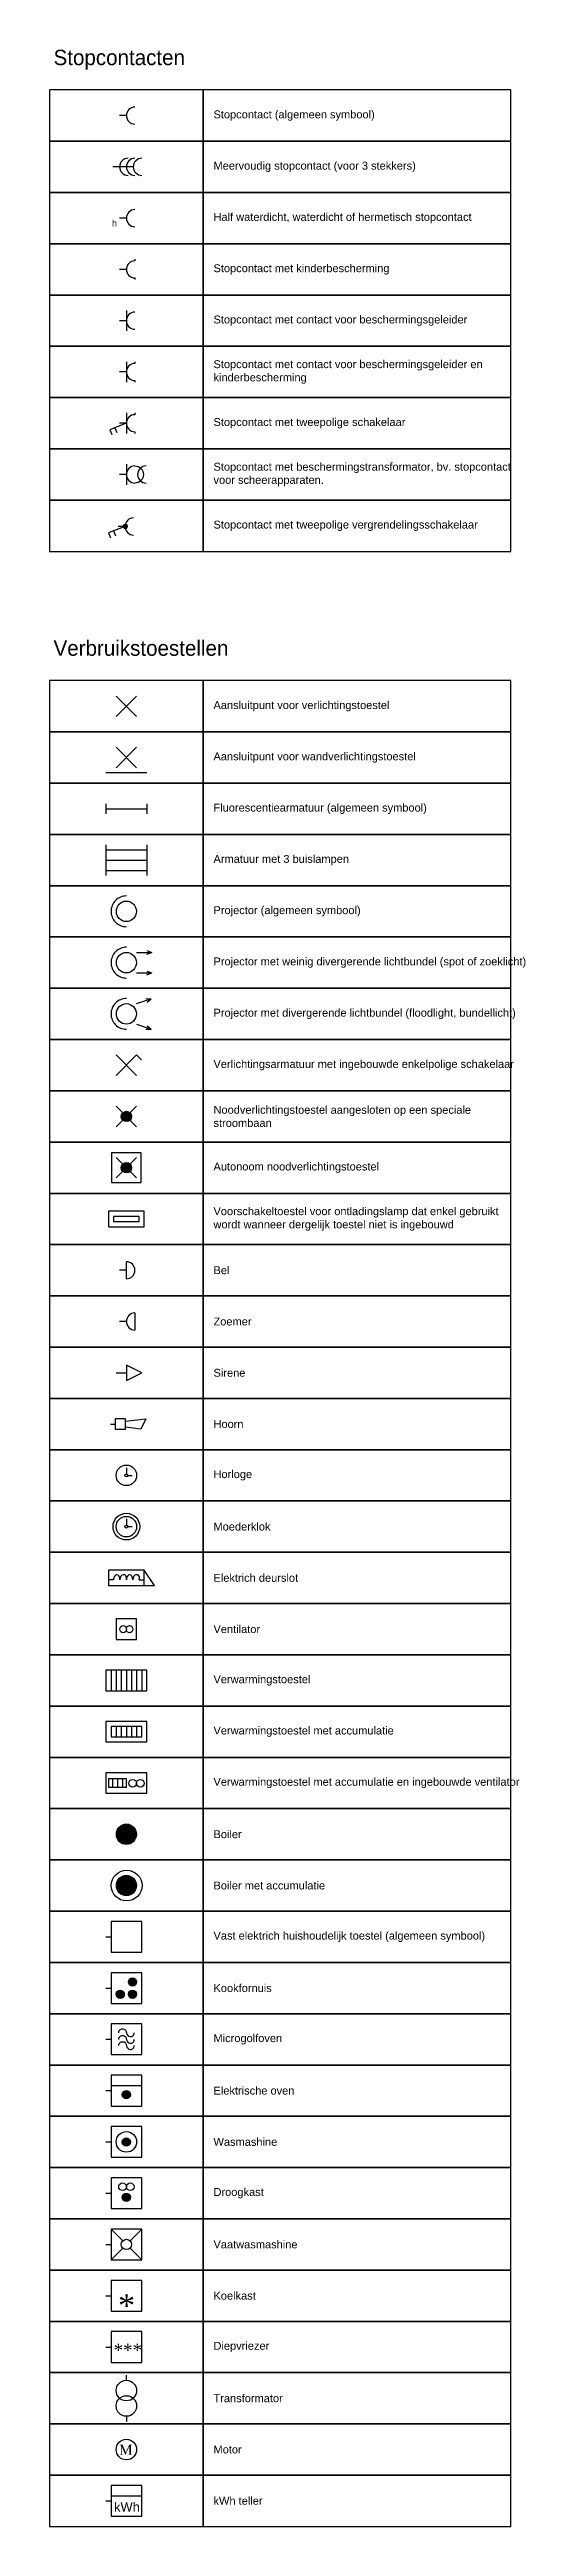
# Model space of a CAD drawing. Header units: millimetres. Extents: x 0 to 220, y 0 to 1124.
# Drawn here: x 0 to 92.9, y 0 to 483.1 of the extents above; entities that cross this region are included whole.
import ezdxf

# ---------------------------------------------------------------- set-up
doc = ezdxf.new("R2010")
doc.units = ezdxf.units.MM
doc.layers.add('Tekst', color=3, linetype='Continuous')

# ---------------------------------------------------------------- blocks, each defined once
blk = doc.blocks.new('Stopcontact')
at = {"color": 7, "linetype": 'Continuous'}
blk.add_line((1.33, 0), (0, 0), dxfattribs=at)
blk.add_lwpolyline([(3, 1.67, 0.414214), (1.33, 0, 0.414214), (3, -1.67)], format="xyb", dxfattribs=at)
blk = doc.blocks.new('MeervoudigStopcontact3')
at = {"color": 7, "linetype": 'Continuous'}
for p, q in [((1.33, 0), (0, 0)), ((2.67, 0), (1.33, 0)), ((4, 0), (2.67, 0))]:
    blk.add_line(p, q, dxfattribs=at)
for points in [[(3, 1.67, 0.414214), (1.33, 0, 0.414214), (3, -1.67)], [(4.33, 1.67, 0.414214), (2.67, 0, 0.414214), (4.33, -1.67)], [(5.67, 1.67, 0.414214), (4, 0, 0.414214), (5.67, -1.67)]]:
    blk.add_lwpolyline(points, format="xyb", dxfattribs=at)
blk = doc.blocks.new('WaterdichtStopcontact')
at = {"color": 7, "linetype": 'Continuous'}
blk.add_line((1.33, 0), (0, 0), dxfattribs=at)
blk.add_lwpolyline([(3, 1.67, 0.414214), (1.33, 0, 0.414214), (3, -1.67)], format="xyb", dxfattribs=at)
at = {"insert": (-1, -1), "char_height": 1.2841, "attachment_point": 5}
blk.add_mtext('\\C7;\\fArial|b0|i0|;\\H1.2841279909015;h', dxfattribs=at)
blk = doc.blocks.new('StopcontactMetKinderbescherming')
at = {"color": 7, "linetype": 'Continuous'}
for p, q in [((1.33, 0), (0, 0)), ((3, 2), (3, 1.67)), ((2.99, -1.67), (2.99, -2))]:
    blk.add_line(p, q, dxfattribs=at)
blk.add_lwpolyline([(3, 1.67, 0.414214), (1.33, 0, 0.414214), (3, -1.67)], format="xyb", dxfattribs=at)
blk = doc.blocks.new('StopcontactMetContactVoorBeschermgeleider')
at = {"color": 7, "linetype": 'Continuous'}
for p, q in [((1.33, 0), (0, 0)), ((1.33, 2), (1.33, -2))]:
    blk.add_line(p, q, dxfattribs=at)
blk.add_lwpolyline([(3, 1.67, 0.414214), (1.33, 0, 0.414214), (3, -1.67)], format="xyb", dxfattribs=at)
blk = doc.blocks.new('StopcontactMetContactVoorBeschermingsgeleiderEnKinderbescherming')
at = {"color": 7, "linetype": 'Continuous'}
for p, q in [((1.33, 0), (0, 0)), ((1.33, 2), (1.33, -2)), ((3, 2), (3, 1.67)), ((2.99, -1.67), (2.99, -2))]:
    blk.add_line(p, q, dxfattribs=at)
blk.add_lwpolyline([(3, 1.67, 0.414214), (1.33, 0, 0.414214), (3, -1.67)], format="xyb", dxfattribs=at)
blk = doc.blocks.new('StopcontactMetTweepoligeSchakelaar')
at = {"color": 7, "linetype": 'Continuous'}
for p, q in [((1.31, 0.01), (-1.91, -1.26)), ((1.33, 0), (0, 0)), ((1.33, 2), (1.33, -2)), ((3, 2), (3, 1.67)), ((-1.91, -1.26), (-1.52, -2.2)), ((-0.95, -0.87), (-0.56, -1.81)), ((2.99, -1.67), (2.99, -2))]:
    blk.add_line(p, q, dxfattribs=at)
blk.add_lwpolyline([(3, 1.67, 0.414214), (1.33, 0, 0.414214), (3, -1.67)], format="xyb", dxfattribs=at)
blk = doc.blocks.new('StopcontactMetBeschermingstransformator')
at = {"color": 7, "linetype": 'Continuous'}
for p, q in [((1.33, 0), (0, 0)), ((1.33, 2), (1.33, -2))]:
    blk.add_line(p, q, dxfattribs=at)
for points in [[(3, 1.67, 0.414214), (1.33, 0, 0.414214), (3, -1.67)], [(3, 1.67, -0.414214), (4.67, 0, -0.414214), (3, -1.67)], [(5.19, 1.67, 0.414214), (3.53, 0, 0.414214), (5.19, -1.67)]]:
    blk.add_lwpolyline(points, format="xyb", dxfattribs=at)
blk = doc.blocks.new('StopcontactMetTweepoligeVergrendelingsschakelaar')
h = blk.add_hatch(color=256)
edge = h.paths.add_edge_path()
edge.add_arc((1.37, 0), 0.4, 0, 360)
at = {"color": 7, "linetype": 'Continuous'}
for p, q in [((1.31, 0.01), (-1.91, -1.26)), ((1.33, 0), (0, 0)), ((-1.91, -1.26), (-1.52, -2.2)), ((-0.95, -0.87), (-0.56, -1.81))]:
    blk.add_line(p, q, dxfattribs=at)
blk.add_lwpolyline([(3, 1.67, 0.414214), (1.33, 0, 0.414214), (3, -1.67)], format="xyb", dxfattribs=at)
blk.add_circle((1.37, 0), 0.4, dxfattribs=at)
blk = doc.blocks.new('AansluitpuntVoorVerlichtingstoestel')
at = {"color": 7, "linetype": 'Continuous'}
for p, q in [((-2, 2), (2, -2)), ((2, 2), (-2, -2))]:
    blk.add_line(p, q, dxfattribs=at)
blk = doc.blocks.new('AansluitpuntVoorWandverlichtingstoestel')
at = {"color": 7, "linetype": 'Continuous'}
for p, q in [((2, 2), (-2, -2)), ((2, -2), (-2, 2)), ((4, -3), (-4, -3))]:
    blk.add_line(p, q, dxfattribs=at)
blk = doc.blocks.new('Fluorecentiearmatuur')
at = {"color": 7, "linetype": 'Continuous'}
for p, q in [((-4, 1), (-4, -1)), ((-4, 0), (4, 0)), ((4, 1), (4, -1))]:
    blk.add_line(p, q, dxfattribs=at)
blk = doc.blocks.new('ArmatuurMet3Buislampen')
at = {"color": 7, "linetype": 'Continuous'}
for p, q in [((-4, 3), (-4, 1)), ((-4, 2), (4, 2)), ((-4, 1), (-4, -1)), ((-4, 0), (4, 0)), ((4, 3), (4, 1)), ((4, 1), (4, -1)), ((-4, -1), (-4, -3)), ((-4, -2), (4, -2)), ((4, -1), (4, -3))]:
    blk.add_line(p, q, dxfattribs=at)
blk = doc.blocks.new('Projector')
at = {"color": 7, "linetype": 'Continuous'}
blk.add_lwpolyline([(0, 3, 0.414214), (-3, 0, 0.414214), (0, -3)], format="xyb", dxfattribs=at)
blk.add_ellipse((0, 0), major_axis=(0, -2), ratio=0.975, dxfattribs=at)
blk = doc.blocks.new('ProjectorMetWeinigDevergerendeLichtbundel')
at = {"color": 7, "linetype": 'Continuous'}
for p, q in [((-19.53, -566.59), (-16.53, -566.59)), ((-17.51, -566.24), (-16.53, -566.59)), ((-17.51, -566.95), (-16.53, -566.59)), ((-19.53, -570.59), (-16.53, -570.59)), ((-17.51, -570.24), (-16.53, -570.59)), ((-17.51, -570.95), (-16.53, -570.59))]:
    blk.add_line(p, q, dxfattribs=at)
blk.add_lwpolyline([(-21.53, -565.59, 0.414214), (-24.53, -568.59, 0.414214), (-21.53, -571.59)], format="xyb", dxfattribs=at)
blk.add_ellipse((-21.53, -568.59), major_axis=(0, -2), ratio=0.975, dxfattribs=at)
blk = doc.blocks.new('ProjectorMetDevergerendeLichtbundel')
at = {"color": 7, "linetype": 'Continuous'}
for p, q in [((2, 2), (4.85, 2.95)), ((3.8, 2.98), (4.85, 2.95)), ((4.03, 2.3), (4.85, 2.95)), ((2, -2), (4.85, -2.95)), ((3.8, -2.98), (4.85, -2.95)), ((4.03, -2.3), (4.85, -2.95))]:
    blk.add_line(p, q, dxfattribs=at)
blk.add_lwpolyline([(0, 3, 0.414214), (-3, 0, 0.414214), (0, -3)], format="xyb", dxfattribs=at)
blk.add_ellipse((0, 0), major_axis=(0, -2), ratio=0.975, dxfattribs=at)
blk = doc.blocks.new('VerlichtingsarmatuurMetIngebouwdeEnkelpoligeSchakelaar')
at = {"color": 7, "linetype": 'Continuous'}
for p, q in [((-2, 2), (2, -2)), ((2, 2), (-2, -2)), ((2, 2), (2.97, 1.03))]:
    blk.add_line(p, q, dxfattribs=at)
blk = doc.blocks.new('NoodverlichtingstoestelAangeslotenOpEenSpecialeStroombaan')
h = blk.add_hatch(color=256)
edge = h.paths.add_edge_path()
edge.add_arc((0, 0), 1, 0, 360)
at = {"color": 7, "linetype": 'Continuous'}
for p, q in [((-2, 2), (2, -2)), ((2, 2), (-2, -2))]:
    blk.add_line(p, q, dxfattribs=at)
blk.add_circle((0, 0), 1, dxfattribs=at)
blk = doc.blocks.new('AutonoomNoodverlichtingstoestel')
h = blk.add_hatch(color=256)
edge = h.paths.add_edge_path()
edge.add_arc((0, 0), 1, 0, 360)
for p, q in [((-2, 2), (2, -2)), ((2, 2), (-2, -2))]:
    blk.add_line(p, q)
blk.add_lwpolyline([(-2.88, -2.88), (2.88, -2.88), (2.88, 2.88), (-2.88, 2.88)], close=True)
blk.add_circle((0, 0), 1)
blk = doc.blocks.new('VoorschakeltoestelVoorOntladingslamp')
at = {"color": 7, "linetype": 'Continuous'}
for points in [[(-3.5, -1.5), (3.5, -1.5), (3.5, 1.5), (-3.5, 1.5)], [(-2.5, -0.5), (2.5, -0.5), (2.5, 0.5), (-2.5, 0.5)]]:
    blk.add_lwpolyline(points, close=True, dxfattribs=at)
blk = doc.blocks.new('Bel')
at = {"color": 7, "linetype": 'Continuous'}
for p, q in [((1.33, 0), (0, 0)), ((1.33, -1.67), (1.33, 1.67))]:
    blk.add_line(p, q, dxfattribs=at)
blk.add_lwpolyline([(1.33, -1.67, 0.414214), (3, 0, 0.414214), (1.33, 1.67)], format="xyb", dxfattribs=at)
blk = doc.blocks.new('Zoemer')
at = {"color": 7, "linetype": 'Continuous'}
for p, q in [((1.33, 0), (0, 0)), ((3, 1.67), (3, -1.67))]:
    blk.add_line(p, q, dxfattribs=at)
blk.add_lwpolyline([(3, 1.67, 0.414214), (1.33, 0, 0.414214), (3, -1.67)], format="xyb", dxfattribs=at)
blk = doc.blocks.new('Sirene')
at = {"color": 7, "linetype": 'Continuous'}
blk.add_line((0, 0), (2, 0), dxfattribs=at)
blk.add_lwpolyline([(5, 0), (2, 1.5), (2, -1.5)], close=True, dxfattribs=at)
blk = doc.blocks.new('Hoorn')
at = {"color": 7, "linetype": 'Continuous'}
blk.add_line((0, 0), (0.9, 0), dxfattribs=at)
blk.add_lwpolyline([(0.9, -1), (2.9, -1), (2.9, 1), (0.9, 1)], close=True, dxfattribs=at)
blk.add_lwpolyline([(2.9, 0.6), (6.9, 1), (5.9, -1), (2.9, -0.6)], dxfattribs=at)
blk = doc.blocks.new('Horloge')
at = {"color": 7, "linetype": 'Continuous'}
for p, q in [((0, 1.5), (0, 0.28)), ((0.12, 0), (1.12, 0))]:
    blk.add_line(p, q, dxfattribs=at)
blk.add_circle((0, 0), 2, dxfattribs=at)
blk.add_ellipse((0, 0), major_axis=(0.3, 0), ratio=0.916667, dxfattribs=at)
blk = doc.blocks.new('Moederklok')
at = {"color": 7, "linetype": 'Continuous'}
for p, q in [((0, 1.5), (0, 0.27)), ((0.12, 0), (1.12, 0))]:
    blk.add_line(p, q, dxfattribs=at)
for radius in [2.6, 2]:
    blk.add_circle((0, 0), radius, dxfattribs=at)
blk.add_ellipse((0, 0), major_axis=(0.3, 0), ratio=0.916667, dxfattribs=at)
blk = doc.blocks.new('ElektrischDeurslot')
at = {"color": 7, "linetype": 'Continuous'}
for p, q in [((-2.5, -0.4), (-3.5, -0.4)), ((2.5, -0.4), (3.5, -0.4))]:
    blk.add_line(p, q, dxfattribs=at)
blk.add_lwpolyline([(-3.5, -1.5), (3.5, -1.5), (3.5, 1.5), (-3.5, 1.5)], close=True, dxfattribs=at)
blk.add_lwpolyline([(3.5, -1.5), (5.5, -1.5), (3.5, 1.5)], dxfattribs=at)
for centre, major_axis, ratio, start_param, end_param in [((-1.87, -0.4), (0, -1), 0.625, -3.141593, -1.570796), ((-1.87, -0.4), (0, -1), 0.625, -4.712389, -3.141593), ((-0.62, -0.4), (0, -1), 0.625, 3.141593, 4.712389), ((-0.88, -0.67), (-0.63, -1.26), 0.531297, 2.043393, 3.614189), ((0.63, -0.4), (0, -1), 0.625, -3.141593, -1.570796), ((0.63, -0.4), (0, -1), 0.625, -4.712389, -3.141593), ((1.88, -0.4), (0, -1), 0.625, 3.141593, 4.712389), ((1.62, -0.67), (-0.63, -1.26), 0.531297, 2.043393, 3.614189)]:
    blk.add_ellipse(centre, major_axis=major_axis, ratio=ratio, start_param=start_param, end_param=end_param, dxfattribs=at)
blk = doc.blocks.new('Ventilator')
at = {"color": 7, "linetype": 'Continuous'}
blk.add_lwpolyline([(-2, -2), (2, -2), (2, 2), (-2, 2)], close=True, dxfattribs=at)
for centre in [(-0.63, 0), (0.63, 0)]:
    blk.add_ellipse(centre, major_axis=(0, -0.733), ratio=0.863636, dxfattribs=at)
blk = doc.blocks.new('Verwarmingstoestel')
at = {"color": 7, "linetype": 'Continuous'}
for p, q in [((8, 2), (0, 2)), ((0, 2), (0, -2)), ((1, 2), (1, -2)), ((2, 2), (2, -2)), ((3, 2), (3, -2)), ((4, 2), (4, -2)), ((5, 2), (5, -2)), ((6, 2), (6, -2)), ((7, 2), (7, -2)), ((8, -2), (8, 2)), ((0, -2), (8, -2))]:
    blk.add_line(p, q, dxfattribs=at)
blk = doc.blocks.new('VerwarmingstoestelMetAccumulatie')
at = {"color": 7, "linetype": 'Continuous'}
for p, q in [((7, 1), (1, 1)), ((1, 1), (1, -1)), ((2, 1), (2, -1)), ((3, 1), (3, -1)), ((4, 1), (4, -1)), ((5, 1), (5, -1)), ((6, 1), (6, -1)), ((7, -1), (7, 1)), ((1, -1), (7, -1))]:
    blk.add_line(p, q, dxfattribs=at)
blk.add_lwpolyline([(0, -2), (8, -2), (8, 2), (0, 2)], close=True, dxfattribs=at)
blk = doc.blocks.new('VerwarmingstoestelMetAccumulatieEnIngebouwdeVentilator')
at = {"color": 7, "linetype": 'Continuous'}
for p, q in [((4, 0.79), (0.53, 0.79)), ((0.53, 0.79), (0.53, -0.8)), ((1.27, 0.79), (1.27, -0.8)), ((2.27, 0.79), (2.27, -0.8)), ((3.27, 0.79), (3.27, -0.8)), ((4, -0.8), (4, 0.79)), ((0.53, -0.8), (4, -0.8))]:
    blk.add_line(p, q, dxfattribs=at)
blk.add_lwpolyline([(0, -2), (8, -2), (8, 2), (0, 2)], close=True, dxfattribs=at)
for centre in [(5.22, -0.05), (6.72, -0.05)]:
    blk.add_circle(centre, 0.75, dxfattribs=at)
blk = doc.blocks.new('Boiler')
h = blk.add_hatch(color=9)
edge = h.paths.add_edge_path()
edge.add_ellipse((-0.16, -0.05), major_axis=(0, -2), ratio=0.975, start_angle=0, end_angle=360)
at = {"color": 7, "linetype": 'Continuous'}
blk.add_ellipse((-0.16, -0.05), major_axis=(0, -2), ratio=0.975, dxfattribs=at)
blk = doc.blocks.new('BoilerMetAccumulatie')
h = blk.add_hatch(color=9)
edge = h.paths.add_edge_path()
edge.add_ellipse((0, 0), major_axis=(0, -2), ratio=0.975, start_angle=0, end_angle=360)
at = {"color": 7, "linetype": 'Continuous'}
blk.add_circle((0.05, 0), 3, dxfattribs=at)
blk.add_ellipse((0, 0), major_axis=(0, -2), ratio=0.975, dxfattribs=at)
blk = doc.blocks.new('VastElektrischToestel')
at = {"color": 7, "linetype": 'Continuous'}
blk.add_line((0, 0), (1, 0), dxfattribs=at)
blk.add_lwpolyline([(1, -3), (7, -3), (7, 3), (1, 3)], close=True, dxfattribs=at)
blk = doc.blocks.new('Kookfornuis')
h = blk.add_hatch(color=256)
edge = h.paths.add_edge_path()
edge.add_arc((5.2, 1.2), 0.8, 0, 360)
edge = h.paths.add_edge_path()
edge.add_arc((5.2, -1.2), 0.8, 0, 360)
edge = h.paths.add_edge_path()
edge.add_arc((2.8, -1.2), 0.8, 0, 360)
at = {"color": 7, "linetype": 'Continuous'}
blk.add_line((0, 0), (1, 0), dxfattribs=at)
blk.add_lwpolyline([(1, -3), (7, -3), (7, 3), (1, 3)], close=True, dxfattribs=at)
for centre in [(5.2, 1.2), (2.8, -1.2), (5.2, -1.2)]:
    blk.add_circle(centre, 0.8, dxfattribs=at)
blk = doc.blocks.new('Microgolfoven')
at = {"color": 7, "linetype": 'Continuous'}
blk.add_line((0, 0), (1, 0), dxfattribs=at)
blk.add_lwpolyline([(1, -3), (7, -3), (7, 3), (1, 3)], close=True, dxfattribs=at)
for points in [[(2.5, 1.25, -0.414214), (3.25, 2, -0.414214), (4, 1.25)], [(2.5, -0.05, -0.414214), (3.25, 0.7, -0.414214), (4, -0.05)], [(2.5, -1.25, -0.414214), (3.25, -0.5, -0.414214), (4, -1.25)]]:
    blk.add_lwpolyline(points, format="xyb", dxfattribs=at)
for centre, major_axis, ratio, start_param, end_param in [((5.12, 1.91), (-0.67, -1.33), 0.693541, -0.751122, 0.295522), ((4.62, 1.38), (-0.707, 0.707), 0.75, -3.926991, -2.356194), ((5.12, 0.61), (-0.67, -1.33), 0.693541, -0.751122, 0.295522), ((5.12, -0.59), (-0.67, -1.33), 0.693541, -0.751122, 0.295522), ((4.62, 0.07), (-0.707, 0.707), 0.75, -3.926991, -2.356194), ((4.62, -1.12), (-0.707, 0.707), 0.75, -3.926991, -2.356194)]:
    blk.add_ellipse(centre, major_axis=major_axis, ratio=ratio, start_param=start_param, end_param=end_param, dxfattribs=at)
blk = doc.blocks.new('ElektrischeOven')
h = blk.add_hatch(color=256)
edge = h.paths.add_edge_path()
edge.add_arc((4, -0.8), 0.8, 0, 360)
at = {"color": 7, "linetype": 'Continuous'}
for p, q in [((0, 0), (1, 0)), ((1, 1), (7, 1))]:
    blk.add_line(p, q, dxfattribs=at)
blk.add_lwpolyline([(1, -3), (7, -3), (7, 3), (1, 3)], close=True, dxfattribs=at)
blk.add_circle((4, -0.8), 0.8, dxfattribs=at)
blk = doc.blocks.new('Wasmashine')
h = blk.add_hatch(color=256)
edge = h.paths.add_edge_path()
edge.add_arc((4, 0), 0.8, 0, 360)
at = {"color": 7, "linetype": 'Continuous'}
blk.add_line((0, 0), (1, 0), dxfattribs=at)
blk.add_lwpolyline([(1, -3), (7, -3), (7, 3), (1, 3)], close=True, dxfattribs=at)
for radius in [2, 0.8]:
    blk.add_circle((4, 0), radius, dxfattribs=at)
blk = doc.blocks.new('Droogkast')
h = blk.add_hatch(color=256)
edge = h.paths.add_edge_path()
edge.add_arc((4, -0.8), 0.8, 0, 360)
at = {"color": 7, "linetype": 'Continuous'}
blk.add_line((0, 0), (1, 0), dxfattribs=at)
blk.add_lwpolyline([(1, -3), (7, -3), (7, 3), (1, 3)], close=True, dxfattribs=at)
for centre, radius in [((3.25, 1.25), 0.75), ((4.75, 1.25), 0.75), ((4, -0.8), 0.8)]:
    blk.add_circle(centre, radius, dxfattribs=at)
blk = doc.blocks.new('Vaatwasmashine')
at = {"color": 7, "linetype": 'Continuous'}
for p, q in [((0, 0), (1, 0)), ((1, 3), (3.29, 0.71)), ((7, 3), (4.71, 0.71)), ((1, -3), (3.29, -0.71)), ((7, -3), (4.71, -0.71))]:
    blk.add_line(p, q, dxfattribs=at)
blk.add_lwpolyline([(1, -3), (7, -3), (7, 3), (1, 3)], close=True, dxfattribs=at)
blk.add_circle((4, 0), 1, dxfattribs=at)
blk = doc.blocks.new('Koelkast')
at = {"color": 7, "linetype": 'Continuous'}
blk.add_line((0, 0), (1, 0), dxfattribs=at)
blk.add_lwpolyline([(1, -3), (7, -3), (7, 3), (1, 3)], close=True, dxfattribs=at)
at = {"insert": (4.04, -1.92), "char_height": 4.4028, "attachment_point": 5}
blk.add_mtext('\\C7;\\fTimes New Roman|b0|i0|;\\H4.40283203125;*', dxfattribs=at)
blk = doc.blocks.new('Diepvriezer')
at = {"color": 7, "linetype": 'Continuous'}
blk.add_line((0, 0), (1, 0), dxfattribs=at)
blk.add_lwpolyline([(1, -3), (7, -3), (7, 3), (1, 3)], close=True, dxfattribs=at)
at = {"insert": (1.51, -0.6), "char_height": 2.446, "width": 8.2, "attachment_point": 4}
blk.add_mtext('\\C7;\\fTimes New Roman|b0|i0|;\\H2.4460252597928;***', dxfattribs=at)
blk = doc.blocks.new('Transformator')
at = {"color": 7, "linetype": 'Continuous'}
for p, q in [((0, -1), (0, 0)), ((0, -8), (0, -9))]:
    blk.add_line(p, q, dxfattribs=at)
for centre in [(0, -3), (0, -6)]:
    blk.add_circle(centre, 2, dxfattribs=at)
blk = doc.blocks.new('Motor')
at = {"color": 7, "linetype": 'Continuous'}
blk.add_circle((0, 0), 2, dxfattribs=at)
at = {"insert": (-0.1, -0.03), "char_height": 1.9568, "width": 3.6, "attachment_point": 5}
blk.add_mtext('\\C7;\\fTimes New Roman|b0|i0|;\\H1.9568067714572;M', dxfattribs=at)
blk = doc.blocks.new('kWhTeller')
at = {"color": 7, "linetype": 'Continuous'}
for p, q in [((0, 0), (1, 0)), ((1, 1), (7, 1))]:
    blk.add_line(p, q, dxfattribs=at)
blk.add_lwpolyline([(1, -3), (7, -3), (7, 3), (1, 3)], close=True, dxfattribs=at)
at = {"insert": (4.11, -1.2), "char_height": 1.7978, "width": 8.4778, "attachment_point": 5}
blk.add_mtext('\\C7;\\fArial|b0|i0|;\\H1.7978074036539;kWh', dxfattribs=at)

msp = doc.modelspace()

# ---------------------------------------------------------------- linework, layer by layer
for points in [[(0, 465.2), (30, 465.2), (30, 475.2), (0, 475.2)], [(30, 465.2), (90, 465.2), (90, 475.2), (30, 475.2)], [(0, 455.2), (30, 455.2), (30, 465.2), (0, 465.2)], [(30, 455.2), (90, 455.2), (90, 465.2), (30, 465.2)], [(0, 445.2), (30, 445.2), (30, 455.2), (0, 455.2)], [(30, 445.2), (90, 445.2), (90, 455.2), (30, 455.2)], [(0, 435.2), (30, 435.2), (30, 445.2), (0, 445.2)], [(30, 435.2), (90, 435.2), (90, 445.2), (30, 445.2)], [(0, 425.2), (30, 425.2), (30, 435.2), (0, 435.2)], [(30, 425.2), (90, 425.2), (90, 435.2), (30, 435.2)], [(0, 415.2), (30, 415.2), (30, 425.2), (0, 425.2)], [(30, 415.2), (90, 415.2), (90, 425.2), (30, 425.2)], [(0, 405.2), (30, 405.2), (30, 415.2), (0, 415.2)], [(30, 405.2), (90, 405.2), (90, 415.2), (30, 415.2)], [(0, 395.2), (30, 395.2), (30, 405.2), (0, 405.2)], [(30, 395.2), (90, 395.2), (90, 405.2), (30, 405.2)], [(0, 385.2), (30, 385.2), (30, 395.2), (0, 395.2)], [(30, 385.2), (90, 385.2), (90, 395.2), (30, 395.2)], [(0, 350), (30, 350), (30, 360), (0, 360)], [(30, 350), (90, 350), (90, 360), (30, 360)], [(0, 340), (30, 340), (30, 350), (0, 350)], [(30, 340), (90, 340), (90, 350), (30, 350)], [(0, 330), (30, 330), (30, 340), (0, 340)], [(30, 330), (90, 330), (90, 340), (30, 340)], [(0, 320), (30, 320), (30, 330), (0, 330)], [(30, 320), (90, 320), (90, 330), (30, 330)], [(0, 310), (30, 310), (30, 320), (0, 320)], [(30, 310), (90, 310), (90, 320), (30, 320)], [(0, 300), (30, 300), (30, 310), (0, 310)], [(30, 300), (90, 300), (90, 310), (30, 310)], [(0, 290), (30, 290), (30, 300), (0, 300)], [(30, 290), (90, 290), (90, 300), (30, 300)], [(0, 280), (30, 280), (30, 290), (0, 290)], [(30, 280), (90, 280), (90, 290), (30, 290)], [(0, 270), (30, 270), (30, 280), (0, 280)], [(30, 270), (90, 270), (90, 280), (30, 280)], [(0, 260), (30, 260), (30, 270), (0, 270)], [(30, 260), (90, 260), (90, 270), (30, 270)], [(0, 250), (30, 250), (30, 260), (0, 260)], [(30, 250), (90, 250), (90, 260), (30, 260)], [(0, 240), (30, 240), (30, 250), (0, 250)], [(30, 240), (90, 240), (90, 250), (30, 250)], [(0, 230), (30, 230), (30, 240), (0, 240)], [(30, 230), (90, 230), (90, 240), (30, 240)], [(0, 220), (30, 220), (30, 230), (0, 230)], [(30, 220), (90, 220), (90, 230), (30, 230)], [(0, 210), (30, 210), (30, 220), (0, 220)], [(30, 210), (90, 210), (90, 220), (30, 220)], [(0, 200), (30, 200), (30, 210), (0, 210)], [(30, 200), (90, 200), (90, 210), (30, 210)], [(0, 190), (30, 190), (30, 200), (0, 200)], [(30, 190), (90, 190), (90, 200), (30, 200)], [(0, 180), (30, 180), (30, 190), (0, 190)], [(30, 180), (90, 180), (90, 190), (30, 190)], [(0, 170), (30, 170), (30, 180), (0, 180)], [(30, 170), (90, 170), (90, 180), (30, 180)], [(0, 160), (30, 160), (30, 170), (0, 170)], [(30, 160), (90, 160), (90, 170), (30, 170)], [(0, 150), (30, 150), (30, 160), (0, 160)], [(30, 150), (90, 150), (90, 160), (30, 160)], [(0, 140), (30, 140), (30, 150), (0, 150)], [(30, 140), (90, 140), (90, 150), (30, 150)], [(0, 130), (30, 130), (30, 140), (0, 140)], [(30, 130), (90, 130), (90, 140), (30, 140)], [(0, 120), (30, 120), (30, 130), (0, 130)], [(30, 120), (90, 120), (90, 130), (30, 130)], [(0, 110), (30, 110), (30, 120), (0, 120)], [(30, 110), (90, 110), (90, 120), (30, 120)], [(0, 100), (30, 100), (30, 110), (0, 110)], [(30, 100), (90, 100), (90, 110), (30, 110)], [(0, 90), (30, 90), (30, 100), (0, 100)], [(30, 90), (90, 90), (90, 100), (30, 100)], [(0, 80), (30, 80), (30, 90), (0, 90)], [(30, 80), (90, 80), (90, 90), (30, 90)], [(0, 70), (30, 70), (30, 80), (0, 80)], [(30, 70), (90, 70), (90, 80), (30, 80)], [(0, 60), (30, 60), (30, 70), (0, 70)], [(30, 60), (90, 60), (90, 70), (30, 70)], [(0, 50), (30, 50), (30, 60), (0, 60)], [(30, 50), (90, 50), (90, 60), (30, 60)], [(0, 40), (30, 40), (30, 50), (0, 50)], [(30, 40), (90, 40), (90, 50), (30, 50)], [(0, 30), (30, 30), (30, 40), (0, 40)], [(30, 30), (90, 30), (90, 40), (30, 40)], [(0, 20), (30, 20), (30, 30), (0, 30)], [(30, 20), (90, 20), (90, 30), (30, 30)], [(0, 10), (30, 10), (30, 20), (0, 20)], [(30, 10), (90, 10), (90, 20), (30, 20)], [(0, 0), (30, 0), (30, 10), (0, 10)], [(30, 0), (90, 0), (90, 10), (30, 10)]]:
    msp.add_lwpolyline(points, close=True)

# ---------------------------------------------------------------- block references
for name, p in [('Stopcontact', (13.67, 470.2)), ('MeervoudigStopcontact3', (12.33, 460.2)), ('WaterdichtStopcontact', (13.67, 450.2)), ('StopcontactMetKinderbescherming', (13.67, 440.2)), ('StopcontactMetContactVoorBeschermgeleider', (13.67, 430.2)), ('StopcontactMetContactVoorBeschermingsgeleiderEnKinderbescherming', (13.67, 420.2)), ('StopcontactMetTweepoligeSchakelaar', (13.67, 410.2)), ('StopcontactMetBeschermingstransformator', (13.67, 400.2)), ('StopcontactMetTweepoligeVergrendelingsschakelaar', (13.41, 390.07)), ('AansluitpuntVoorVerlichtingstoestel', (15, 355)), ('AansluitpuntVoorWandverlichtingstoestel', (15, 345)), ('Fluorecentiearmatuur', (15, 335)), ('ArmatuurMet3Buislampen', (15, 325)), ('Projector', (15, 315)), ('ProjectorMetWeinigDevergerendeLichtbundel', (36.53, 873.59)), ('ProjectorMetDevergerendeLichtbundel', (15, 295)), ('VerlichtingsarmatuurMetIngebouwdeEnkelpoligeSchakelaar', (15, 285)), ('NoodverlichtingstoestelAangeslotenOpEenSpecialeStroombaan', (15, 275)), ('AutonoomNoodverlichtingstoestel', (15, 265)), ('VoorschakeltoestelVoorOntladingslamp', (15, 255)), ('Bel', (13.67, 245)), ('Zoemer', (13.67, 235)), ('Sirene', (13, 225)), ('Hoorn', (11.9, 215)), ('Horloge', (15, 205)), ('Moederklok', (15, 195)), ('ElektrischDeurslot', (15, 185)), ('Ventilator', (15, 175)), ('Verwarmingstoestel', (11, 165)), ('VerwarmingstoestelMetAccumulatie', (11, 155)), ('VerwarmingstoestelMetAccumulatieEnIngebouwdeVentilator', (11, 145)), ('Boiler', (15.16, 135.05)), ('BoilerMetAccumulatie', (15, 125)), ('VastElektrischToestel', (11, 115)), ('Kookfornuis', (11, 105)), ('Microgolfoven', (11, 95.05)), ('ElektrischeOven', (11, 85)), ('Wasmashine', (11, 75)), ('Droogkast', (11, 65)), ('Vaatwasmashine', (11, 55)), ('Koelkast', (11, 45)), ('Diepvriezer', (11, 35)), ('Transformator', (15, 29.5)), ('Motor', (15, 15)), ('kWhTeller', (11, 5))]:
    msp.add_blockref(name, p)

# ---------------------------------------------------------------- texts
at = {"width": 58, "attachment_point": 4}
for s, insert, char_height in [('{\\fArial|b0|i0|c0|p34;\\C7;Stopcontact (algemeen symbool)}', (32, 470.2), 1.541), ('{\\fArial|b0|i0|c0|p34;\\C7;Meervoudig stopcontact (voor 3 stekkers)}', (32, 460.2), 1.541), ('{\\fArial|b0|i0|c0|p34;\\C7;Half waterdicht, waterdicht of hermetisch stopcontact}', (32, 450.2), 1.541), ('{\\fArial|b0|i0|c0|p34;\\C7;Stopcontact met kinderbescherming}', (32, 440.2), 1.541), ('{\\fArial|b0|i0|c0|p34;\\C7;Stopcontact met contact voor beschermingsgeleider}', (32, 430.2), 1.541), ('{\\fArial|b0|i0|c0|p34;\\C7;Stopcontact met contact voor beschermingsgeleider en kinderbescherming}', (32, 420.2), 1.541), ('{\\fArial|b0|i0|c0|p34;\\C7;Stopcontact met tweepolige schakelaar}', (32, 410.2), 1.541), ('{\\fArial|b0|i0|c0|p34;\\C7;Stopcontact met beschermingstransformator, bv. stopcontact voor scheerapparaten.}', (32, 400.2), 1.54097), ('{\\fArial|b0|i0|c0|p34;\\C7;Stopcontact met tweepolige vergrendelingsschakelaar}', (32, 390.2), 1.541), ('{\\fArial|b0|i0|c0|p34;\\C7;Aansluitpunt voor verlichtingstoestel}', (32, 355), 1.541), ('{\\fArial|b0|i0|c0|p34;\\C7;Aansluitpunt voor wandverlichtingstoestel}', (32, 345), 1.541), ('{\\fArial|b0|i0|c0|p34;\\C7;Fluorescentiearmatuur (algemeen symbool)}', (32, 335), 1.541), ('{\\fArial|b0|i0|c0|p34;\\C7;Armatuur met 3 buislampen}', (32, 325), 1.541), ('{\\fArial|b0|i0|c0|p34;\\C7;Projector (algemeen symbool)}', (32, 315), 1.541), ('{\\fArial|b0|i0|c0|p34;\\C7;Projector met weinig divergerende lichtbundel (spot of zoeklicht)}', (32, 305), 1.541), ('{\\fArial|b0|i0|c0|p34;\\C7;Projector met divergerende lichtbundel (floodlight, bundellicht)}', (32, 295), 1.541), ('{\\fArial|b0|i0|c0|p34;\\C7;Verlichtingsarmatuur met ingebouwde enkelpolige schakelaar}', (32, 285), 1.541), ('{\\fArial|b0|i0|c0|p34;\\C7;Noodverlichtingstoestel aangesloten op een speciale stroombaan}', (32, 275), 1.541), ('{\\fArial|b0|i0|c0|p34;\\C7;Autonoom noodverlichtingstoestel}', (32, 265), 1.541), ('{\\fArial|b0|i0|c0|p34;\\C7;Voorschakeltoestel voor ontladingslamp dat enkel gebruikt wordt wanneer dergelijk toestel niet is ingebouwd}', (32, 255), 1.54097), ('{\\fArial|b0|i0|c0|p34;\\C7;Bel}', (32, 245), 1.541), ('{\\fArial|b0|i0|c0|p34;\\C7;Zoemer}', (32, 235), 1.541), ('{\\fArial|b0|i0|c0|p34;\\C7;Sirene}', (32, 225), 1.541), ('{\\fArial|b0|i0|c0|p34;\\C7;Hoorn}', (32, 215), 1.541), ('{\\fArial|b0|i0|c0|p34;\\C7;Horloge}', (32, 205), 1.541), ('{\\fArial|b0|i0|c0|p34;\\C7;Moederklok}', (32, 195), 1.541), ('{\\fArial|b0|i0|c0|p34;\\C7;Elektrich deurslot}', (32, 185), 1.541), ('{\\fArial|b0|i0|c0|p34;\\C7;Ventilator}', (32, 175), 1.541), ('{\\fArial|b0|i0|c0|p34;\\C7;Verwarmingstoestel}', (32, 165), 1.541), ('{\\fArial|b0|i0|c0|p34;\\C7;Verwarmingstoestel met accumulatie}', (32, 155), 1.541), ('{\\fArial|b0|i0|c0|p34;\\C7;Verwarmingstoestel met accumulatie en ingebouwde ventilator}', (32, 145), 1.541), ('{\\fArial|b0|i0|c0|p34;\\C7;Boiler}', (32, 135), 1.541), ('{\\fArial|b0|i0|c0|p34;\\C7;Boiler met accumulatie}', (32, 125), 1.541), ('{\\fArial|b0|i0|c0|p34;\\C7;Vast elektrich huishoudelijk toestel (algemeen symbool)}', (32, 115), 1.541), ('{\\fArial|b0|i0|c0|p34;\\C7;Kookfornuis}', (32, 105), 1.541), ('{\\fArial|b0|i0|c0|p34;\\C7;Microgolfoven}', (32, 95), 1.541), ('{\\fArial|b0|i0|c0|p34;\\C7;Elektrische oven}', (32, 85), 1.541), ('{\\fArial|b0|i0|c0|p34;\\C7;Wasmashine}', (32, 75), 1.541), ('{\\fArial|b0|i0|c0|p34;\\C7;Droogkast}', (32, 65), 1.541), ('{\\fArial|b0|i0|c0|p34;\\C7;Vaatwasmashine}', (32, 55), 1.541), ('{\\fArial|b0|i0|c0|p34;\\C7;Koelkast}', (32, 45), 1.541), ('{\\fArial|b0|i0|c0|p34;\\C7;Diepvriezer}', (32, 35), 1.541), ('{\\fArial|b0|i0|c0|p34;\\C7;Transformator}', (32, 25), 1.541), ('{\\fArial|b0|i0|c0|p34;\\C7;Motor}', (32, 15), 1.541), ('{\\fArial|b0|i0|c0|p34;\\C7;kWh teller}', (32, 5), 1.541)]:
    msp.add_mtext(s, dxfattribs=dict(at, insert=insert, char_height=char_height))
at = {"layer": 'Tekst', "char_height": 3, "width": 89.0366, "attachment_point": 1}
for s, insert in [('Stopcontacten', (0.79, 483.04)), ('Verbruikstoestellen', (0.79, 367.84))]:
    msp.add_mtext(s, dxfattribs=dict(at, insert=insert))

doc.saveas('drawing.dxf')
